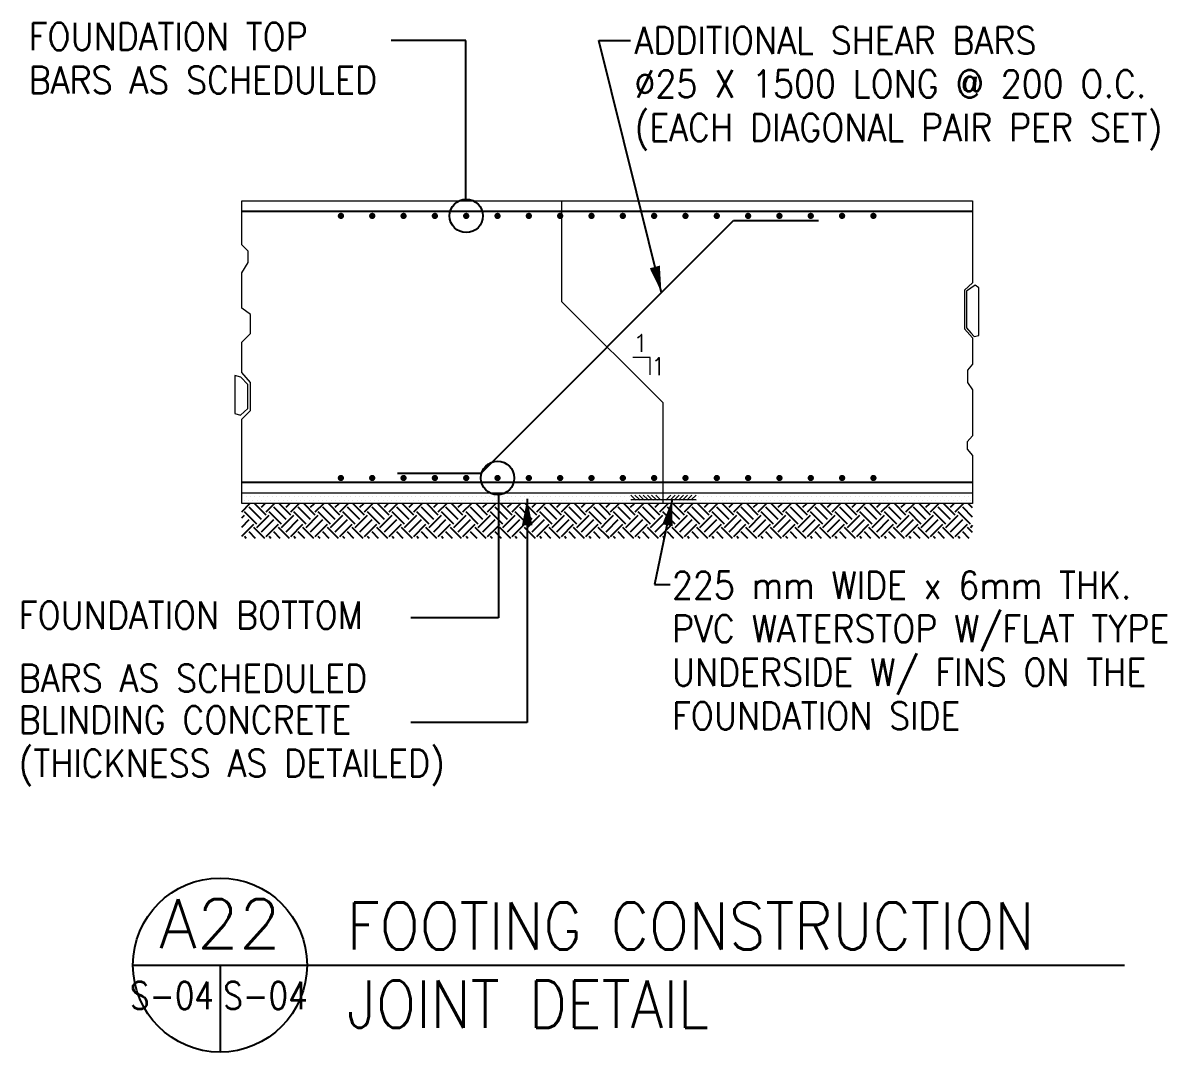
# Model space of a CAD drawing. Header units: millimetres. Extents: x 3475 to 3878, y 2024 to 2251.
# Drawn here: x 3822.39 to 3866.12, y 2035.48 to 2074.82 of the extents above; entities that cross this region are included whole.
import ezdxf
from ezdxf.enums import TextEntityAlignment as Align

# ---------------------------------------------------------------- set-up
doc = ezdxf.new("R2010")
doc.units = ezdxf.units.MM
for name, color, linetype, lineweight in [('2Y', 3, 'Continuous', 9), ('4C', 4, 'Continuous', 9), ('ST-DIM_E', 250, 'Continuous', 13)]:
    doc.layers.add(name, color=color, linetype=linetype, lineweight=lineweight)
for name, color, linetype in [('6M', 6, 'Continuous'), ('8G', 8, 'Continuous'), ('SHE', 8, 'Continuous'), ('TG', 3, 'Continuous'), ('title', 3, 'Continuous')]:
    doc.layers.add(name, color=color, linetype=linetype)
doc.styles.add('100CL', font='romans.shx', dxfattribs={"height": 250})
doc.styles.add('175CL', font='ROMANS.shx', dxfattribs={"height": 0.45})
doc.styles.add('ROMANS', font='romans.shx', dxfattribs={"width": 0.8})

# ---------------------------------------------------------------- blocks, each defined once
blk = doc.blocks.new('*X8')
at = {"color": 0}
for p, q in [((9.90625, 48.3125), (9.90625, 48.3125)), ((9.9375, 48.25), (9.9375, 48.25)), ((9.96875, 48.3125), (9.96875, 48.3125)), ((10, 48.25), (10, 48.25)), ((10.03125, 48.3125), (10.03125, 48.3125)), ((10.0625, 48.25), (10.0625, 48.25)), ((10.09375, 48.3125), (10.09375, 48.3125)), ((10.125, 48.25), (10.125, 48.25)), ((10.15625, 48.3125), (10.15625, 48.3125)), ((10.1875, 48.25), (10.1875, 48.25)), ((10.21875, 48.3125), (10.21875, 48.3125)), ((10.25, 48.25), (10.25, 48.25)), ((10.28125, 48.3125), (10.28125, 48.3125)), ((10.3125, 48.25), (10.3125, 48.25)), ((10.34375, 48.3125), (10.34375, 48.3125)), ((10.375, 48.25), (10.375, 48.25)), ((10.40625, 48.3125), (10.40625, 48.3125)), ((10.4375, 48.25), (10.4375, 48.25)), ((10.46875, 48.3125), (10.46875, 48.3125)), ((10.5, 48.25), (10.5, 48.25)), ((10.53125, 48.3125), (10.53125, 48.3125)), ((10.5625, 48.25), (10.5625, 48.25)), ((10.59375, 48.3125), (10.59375, 48.3125)), ((10.625, 48.25), (10.625, 48.25)), ((10.65625, 48.3125), (10.65625, 48.3125)), ((10.6875, 48.25), (10.6875, 48.25)), ((10.71875, 48.3125), (10.71875, 48.3125)), ((10.75, 48.25), (10.75, 48.25)), ((10.78125, 48.3125), (10.78125, 48.3125)), ((10.8125, 48.25), (10.8125, 48.25)), ((10.84375, 48.3125), (10.84375, 48.3125)), ((10.875, 48.25), (10.875, 48.25)), ((10.90625, 48.3125), (10.90625, 48.3125)), ((10.9375, 48.25), (10.9375, 48.25)), ((10.96875, 48.3125), (10.96875, 48.3125)), ((11, 48.25), (11, 48.25)), ((11.03125, 48.3125), (11.03125, 48.3125)), ((11.0625, 48.25), (11.0625, 48.25)), ((11.09375, 48.3125), (11.09375, 48.3125)), ((11.125, 48.25), (11.125, 48.25)), ((11.15625, 48.3125), (11.15625, 48.3125)), ((11.1875, 48.25), (11.1875, 48.25)), ((11.21875, 48.3125), (11.21875, 48.3125)), ((11.25, 48.25), (11.25, 48.25)), ((11.28125, 48.3125), (11.28125, 48.3125)), ((11.3125, 48.25), (11.3125, 48.25)), ((11.34375, 48.3125), (11.34375, 48.3125)), ((11.375, 48.25), (11.375, 48.25)), ((11.40625, 48.3125), (11.40625, 48.3125)), ((11.4375, 48.25), (11.4375, 48.25)), ((11.46875, 48.3125), (11.46875, 48.3125)), ((11.5, 48.25), (11.5, 48.25)), ((11.53125, 48.3125), (11.53125, 48.3125)), ((11.5625, 48.25), (11.5625, 48.25)), ((11.59375, 48.3125), (11.59375, 48.3125)), ((11.625, 48.25), (11.625, 48.25)), ((11.65625, 48.3125), (11.65625, 48.3125)), ((11.6875, 48.25), (11.6875, 48.25)), ((11.71875, 48.3125), (11.71875, 48.3125)), ((11.75, 48.25), (11.75, 48.25)), ((11.78125, 48.3125), (11.78125, 48.3125)), ((11.8125, 48.25), (11.8125, 48.25)), ((11.84375, 48.3125), (11.84375, 48.3125)), ((11.875, 48.25), (11.875, 48.25)), ((11.90625, 48.3125), (11.90625, 48.3125)), ((11.9375, 48.25), (11.9375, 48.25)), ((11.96875, 48.3125), (11.96875, 48.3125)), ((12, 48.25), (12, 48.25)), ((12.03125, 48.3125), (12.03125, 48.3125)), ((12.0625, 48.25), (12.0625, 48.25)), ((12.09375, 48.3125), (12.09375, 48.3125)), ((12.125, 48.25), (12.125, 48.25)), ((12.15625, 48.3125), (12.15625, 48.3125)), ((12.1875, 48.25), (12.1875, 48.25)), ((12.21875, 48.3125), (12.21875, 48.3125)), ((12.25, 48.25), (12.25, 48.25)), ((12.28125, 48.3125), (12.28125, 48.3125)), ((12.3125, 48.25), (12.3125, 48.25)), ((12.34375, 48.3125), (12.34375, 48.3125)), ((12.375, 48.25), (12.375, 48.25)), ((12.40625, 48.3125), (12.40625, 48.3125)), ((12.4375, 48.25), (12.4375, 48.25)), ((12.46875, 48.3125), (12.46875, 48.3125)), ((12.5, 48.25), (12.5, 48.25)), ((12.53125, 48.3125), (12.53125, 48.3125)), ((12.5625, 48.25), (12.5625, 48.25)), ((12.59375, 48.3125), (12.59375, 48.3125)), ((12.625, 48.25), (12.625, 48.25)), ((12.65625, 48.3125), (12.65625, 48.3125)), ((12.6875, 48.25), (12.6875, 48.25)), ((12.71875, 48.3125), (12.71875, 48.3125)), ((12.75, 48.25), (12.75, 48.25)), ((12.78125, 48.3125), (12.78125, 48.3125)), ((12.8125, 48.25), (12.8125, 48.25)), ((12.84375, 48.3125), (12.84375, 48.3125)), ((12.875, 48.25), (12.875, 48.25)), ((12.90625, 48.3125), (12.90625, 48.3125)), ((12.9375, 48.25), (12.9375, 48.25)), ((12.96875, 48.3125), (12.96875, 48.3125)), ((13, 48.25), (13, 48.25)), ((13.03125, 48.3125), (13.03125, 48.3125)), ((13.0625, 48.25), (13.0625, 48.25)), ((13.09375, 48.3125), (13.09375, 48.3125)), ((13.125, 48.25), (13.125, 48.25)), ((13.15625, 48.3125), (13.15625, 48.3125)), ((13.1875, 48.25), (13.1875, 48.25)), ((13.21875, 48.3125), (13.21875, 48.3125)), ((13.25, 48.25), (13.25, 48.25)), ((13.28125, 48.3125), (13.28125, 48.3125)), ((13.3125, 48.25), (13.3125, 48.25)), ((13.34375, 48.3125), (13.34375, 48.3125)), ((13.375, 48.25), (13.375, 48.25)), ((13.40625, 48.3125), (13.40625, 48.3125)), ((13.4375, 48.25), (13.4375, 48.25)), ((13.46875, 48.3125), (13.46875, 48.3125)), ((13.5, 48.25), (13.5, 48.25)), ((13.53125, 48.3125), (13.53125, 48.3125)), ((13.5625, 48.25), (13.5625, 48.25)), ((13.59375, 48.3125), (13.59375, 48.3125)), ((13.625, 48.25), (13.625, 48.25)), ((13.65625, 48.3125), (13.65625, 48.3125)), ((13.6875, 48.25), (13.6875, 48.25)), ((13.71875, 48.3125), (13.71875, 48.3125)), ((13.75, 48.25), (13.75, 48.25)), ((13.78125, 48.3125), (13.78125, 48.3125)), ((13.8125, 48.25), (13.8125, 48.25)), ((13.84375, 48.3125), (13.84375, 48.3125)), ((13.875, 48.25), (13.875, 48.25)), ((13.90625, 48.3125), (13.90625, 48.3125)), ((13.9375, 48.25), (13.9375, 48.25)), ((13.96875, 48.3125), (13.96875, 48.3125)), ((14, 48.25), (14, 48.25)), ((14.03125, 48.3125), (14.03125, 48.3125)), ((14.0625, 48.25), (14.0625, 48.25)), ((14.09375, 48.3125), (14.09375, 48.3125)), ((14.125, 48.25), (14.125, 48.25)), ((14.15625, 48.3125), (14.15625, 48.3125)), ((14.1875, 48.25), (14.1875, 48.25)), ((14.21875, 48.3125), (14.21875, 48.3125)), ((14.25, 48.25), (14.25, 48.25)), ((14.28125, 48.3125), (14.28125, 48.3125)), ((14.3125, 48.25), (14.3125, 48.25)), ((14.34375, 48.3125), (14.34375, 48.3125)), ((14.375, 48.25), (14.375, 48.25)), ((14.40625, 48.3125), (14.40625, 48.3125)), ((14.4375, 48.25), (14.4375, 48.25)), ((14.46875, 48.3125), (14.46875, 48.3125)), ((14.5, 48.25), (14.5, 48.25)), ((14.53125, 48.3125), (14.53125, 48.3125)), ((14.5625, 48.25), (14.5625, 48.25)), ((14.59375, 48.3125), (14.59375, 48.3125)), ((14.625, 48.25), (14.625, 48.25)), ((14.65625, 48.3125), (14.65625, 48.3125)), ((14.6875, 48.25), (14.6875, 48.25)), ((14.71875, 48.3125), (14.71875, 48.3125)), ((14.75, 48.25), (14.75, 48.25)), ((14.78125, 48.3125), (14.78125, 48.3125)), ((14.8125, 48.25), (14.8125, 48.25)), ((14.84375, 48.3125), (14.84375, 48.3125)), ((14.875, 48.25), (14.875, 48.25)), ((14.90625, 48.3125), (14.90625, 48.3125)), ((14.9375, 48.25), (14.9375, 48.25)), ((14.96875, 48.3125), (14.96875, 48.3125)), ((15, 48.25), (15, 48.25)), ((15.03125, 48.3125), (15.03125, 48.3125)), ((15.0625, 48.25), (15.0625, 48.25)), ((15.09375, 48.3125), (15.09375, 48.3125)), ((15.125, 48.25), (15.125, 48.25)), ((15.15625, 48.3125), (15.15625, 48.3125)), ((15.1875, 48.25), (15.1875, 48.25)), ((15.21875, 48.3125), (15.21875, 48.3125)), ((15.25, 48.25), (15.25, 48.25)), ((15.28125, 48.3125), (15.28125, 48.3125)), ((15.3125, 48.25), (15.3125, 48.25)), ((15.34375, 48.3125), (15.34375, 48.3125)), ((15.375, 48.25), (15.375, 48.25)), ((15.40625, 48.3125), (15.40625, 48.3125)), ((15.4375, 48.25), (15.4375, 48.25)), ((15.46875, 48.3125), (15.46875, 48.3125)), ((15.5, 48.25), (15.5, 48.25)), ((15.53125, 48.3125), (15.53125, 48.3125)), ((15.5625, 48.25), (15.5625, 48.25)), ((15.59375, 48.3125), (15.59375, 48.3125)), ((15.625, 48.25), (15.625, 48.25)), ((15.65625, 48.3125), (15.65625, 48.3125)), ((15.6875, 48.25), (15.6875, 48.25)), ((15.71875, 48.3125), (15.71875, 48.3125)), ((15.75, 48.25), (15.75, 48.25)), ((15.78125, 48.3125), (15.78125, 48.3125)), ((15.8125, 48.25), (15.8125, 48.25)), ((15.84375, 48.3125), (15.84375, 48.3125)), ((15.875, 48.25), (15.875, 48.25)), ((15.90625, 48.3125), (15.90625, 48.3125)), ((15.9375, 48.25), (15.9375, 48.25)), ((15.96875, 48.3125), (15.96875, 48.3125)), ((16, 48.25), (16, 48.25)), ((16.03125, 48.3125), (16.03125, 48.3125)), ((16.0625, 48.25), (16.0625, 48.25)), ((16.09375, 48.3125), (16.09375, 48.3125)), ((16.125, 48.25), (16.125, 48.25)), ((16.15625, 48.3125), (16.15625, 48.3125)), ((16.1875, 48.25), (16.1875, 48.25)), ((16.21875, 48.3125), (16.21875, 48.3125)), ((16.25, 48.25), (16.25, 48.25)), ((16.28125, 48.3125), (16.28125, 48.3125)), ((16.3125, 48.25), (16.3125, 48.25)), ((16.34375, 48.3125), (16.34375, 48.3125)), ((16.375, 48.25), (16.375, 48.25)), ((16.40625, 48.3125), (16.40625, 48.3125)), ((16.4375, 48.25), (16.4375, 48.25)), ((16.46875, 48.3125), (16.46875, 48.3125)), ((16.5, 48.25), (16.5, 48.25)), ((16.53125, 48.3125), (16.53125, 48.3125)), ((16.5625, 48.25), (16.5625, 48.25)), ((16.59375, 48.3125), (16.59375, 48.3125)), ((16.625, 48.25), (16.625, 48.25)), ((16.65625, 48.3125), (16.65625, 48.3125)), ((16.6875, 48.25), (16.6875, 48.25)), ((16.71875, 48.3125), (16.71875, 48.3125)), ((16.75, 48.25), (16.75, 48.25)), ((16.78125, 48.3125), (16.78125, 48.3125)), ((16.8125, 48.25), (16.8125, 48.25)), ((16.84375, 48.3125), (16.84375, 48.3125)), ((16.875, 48.25), (16.875, 48.25)), ((16.90625, 48.3125), (16.90625, 48.3125)), ((16.9375, 48.25), (16.9375, 48.25)), ((16.96875, 48.3125), (16.96875, 48.3125)), ((17, 48.25), (17, 48.25)), ((17.03125, 48.3125), (17.03125, 48.3125)), ((17.0625, 48.25), (17.0625, 48.25)), ((17.09375, 48.3125), (17.09375, 48.3125)), ((17.125, 48.25), (17.125, 48.25)), ((17.15625, 48.3125), (17.15625, 48.3125)), ((17.1875, 48.25), (17.1875, 48.25)), ((17.21875, 48.3125), (17.21875, 48.3125)), ((17.25, 48.25), (17.25, 48.25)), ((17.28125, 48.3125), (17.28125, 48.3125)), ((17.3125, 48.25), (17.3125, 48.25)), ((17.34375, 48.3125), (17.34375, 48.3125)), ((17.375, 48.25), (17.375, 48.25)), ((17.40625, 48.3125), (17.40625, 48.3125)), ((17.4375, 48.25), (17.4375, 48.25)), ((17.46875, 48.3125), (17.46875, 48.3125)), ((17.5, 48.25), (17.5, 48.25)), ((17.53125, 48.3125), (17.53125, 48.3125)), ((17.5625, 48.25), (17.5625, 48.25)), ((17.59375, 48.3125), (17.59375, 48.3125)), ((17.625, 48.25), (17.625, 48.25)), ((17.65625, 48.3125), (17.65625, 48.3125)), ((17.6875, 48.25), (17.6875, 48.25)), ((17.71875, 48.3125), (17.71875, 48.3125)), ((17.75, 48.25), (17.75, 48.25)), ((17.78125, 48.3125), (17.78125, 48.3125)), ((17.8125, 48.25), (17.8125, 48.25)), ((17.84375, 48.3125), (17.84375, 48.3125)), ((17.875, 48.25), (17.875, 48.25)), ((17.90625, 48.3125), (17.90625, 48.3125)), ((17.9375, 48.25), (17.9375, 48.25)), ((17.96875, 48.3125), (17.96875, 48.3125)), ((18, 48.25), (18, 48.25)), ((18.03125, 48.3125), (18.03125, 48.3125)), ((18.0625, 48.25), (18.0625, 48.25)), ((18.09375, 48.3125), (18.09375, 48.3125)), ((18.125, 48.25), (18.125, 48.25)), ((18.15625, 48.3125), (18.15625, 48.3125)), ((18.1875, 48.25), (18.1875, 48.25)), ((18.21875, 48.3125), (18.21875, 48.3125)), ((18.25, 48.25), (18.25, 48.25)), ((18.28125, 48.3125), (18.28125, 48.3125)), ((18.3125, 48.25), (18.3125, 48.25)), ((18.34375, 48.3125), (18.34375, 48.3125)), ((18.375, 48.25), (18.375, 48.25)), ((18.40625, 48.3125), (18.40625, 48.3125)), ((18.4375, 48.25), (18.4375, 48.25)), ((18.46875, 48.3125), (18.46875, 48.3125)), ((18.5, 48.25), (18.5, 48.25)), ((18.53125, 48.3125), (18.53125, 48.3125)), ((18.5625, 48.25), (18.5625, 48.25)), ((18.59375, 48.3125), (18.59375, 48.3125)), ((18.625, 48.25), (18.625, 48.25)), ((18.65625, 48.3125), (18.65625, 48.3125)), ((18.6875, 48.25), (18.6875, 48.25)), ((18.71875, 48.3125), (18.71875, 48.3125)), ((18.75, 48.25), (18.75, 48.25)), ((18.78125, 48.3125), (18.78125, 48.3125)), ((18.8125, 48.25), (18.8125, 48.25)), ((18.84375, 48.3125), (18.84375, 48.3125)), ((18.875, 48.25), (18.875, 48.25)), ((18.90625, 48.3125), (18.90625, 48.3125)), ((18.9375, 48.25), (18.9375, 48.25)), ((18.96875, 48.3125), (18.96875, 48.3125)), ((19, 48.25), (19, 48.25)), ((19.03125, 48.3125), (19.03125, 48.3125)), ((19.0625, 48.25), (19.0625, 48.25)), ((19.09375, 48.3125), (19.09375, 48.3125)), ((19.125, 48.25), (19.125, 48.25)), ((19.15625, 48.3125), (19.15625, 48.3125)), ((19.1875, 48.25), (19.1875, 48.25)), ((19.21875, 48.3125), (19.21875, 48.3125)), ((19.25, 48.25), (19.25, 48.25)), ((19.28125, 48.3125), (19.28125, 48.3125)), ((19.3125, 48.25), (19.3125, 48.25)), ((19.34375, 48.3125), (19.34375, 48.3125)), ((19.375, 48.25), (19.375, 48.25)), ((19.40625, 48.3125), (19.40625, 48.3125)), ((19.4375, 48.25), (19.4375, 48.25)), ((19.46875, 48.3125), (19.46875, 48.3125)), ((19.5, 48.25), (19.5, 48.25)), ((19.53125, 48.3125), (19.53125, 48.3125)), ((19.5625, 48.25), (19.5625, 48.25)), ((19.59375, 48.3125), (19.59375, 48.3125)), ((19.625, 48.25), (19.625, 48.25)), ((19.65625, 48.3125), (19.65625, 48.3125)), ((19.6875, 48.25), (19.6875, 48.25)), ((19.71875, 48.3125), (19.71875, 48.3125)), ((19.75, 48.25), (19.75, 48.25)), ((19.78125, 48.3125), (19.78125, 48.3125)), ((19.8125, 48.25), (19.8125, 48.25)), ((19.84375, 48.3125), (19.84375, 48.3125)), ((19.875, 48.25), (19.875, 48.25)), ((19.90625, 48.3125), (19.90625, 48.3125)), ((19.9375, 48.25), (19.9375, 48.25)), ((19.96875, 48.3125), (19.96875, 48.3125)), ((20, 48.25), (20, 48.25)), ((20.03125, 48.3125), (20.03125, 48.3125)), ((20.0625, 48.25), (20.0625, 48.25)), ((20.09375, 48.3125), (20.09375, 48.3125)), ((20.125, 48.25), (20.125, 48.25)), ((20.15625, 48.3125), (20.15625, 48.3125)), ((20.1875, 48.25), (20.1875, 48.25)), ((20.21875, 48.3125), (20.21875, 48.3125)), ((20.25, 48.25), (20.25, 48.25)), ((20.28125, 48.3125), (20.28125, 48.3125)), ((20.3125, 48.25), (20.3125, 48.25)), ((20.34375, 48.3125), (20.34375, 48.3125)), ((20.375, 48.25), (20.375, 48.25))]:
    blk.add_line(p, q, dxfattribs=at)
blk = doc.blocks.new('*X9')
at = {"color": 0}
for p, q in [((9.904, 48.087), (10.021, 48.204)), ((10.253, 48.039), (10.088, 48.204)), ((10.187, 48.15), (10.242, 48.204)), ((10.253, 48.083), (10.374, 48.204)), ((10.607, 48.039), (10.441, 48.204)), ((10.54, 48.15), (10.595, 48.204)), ((10.607, 48.083), (10.728, 48.204)), ((10.96, 48.039), (10.795, 48.204)), ((10.894, 48.15), (10.949, 48.204)), ((10.96, 48.083), (11.081, 48.204)), ((11.314, 48.039), (11.148, 48.204)), ((11.247, 48.15), (11.302, 48.204)), ((11.314, 48.083), (11.435, 48.204)), ((11.667, 48.039), (11.502, 48.204)), ((11.601, 48.15), (11.656, 48.204)), ((11.667, 48.083), (11.788, 48.204)), ((12.021, 48.039), (11.856, 48.204)), ((11.955, 48.15), (12.009, 48.204)), ((12.021, 48.083), (12.142, 48.204)), ((12.374, 48.039), (12.209, 48.204)), ((12.308, 48.15), (12.363, 48.204)), ((12.374, 48.083), (12.495, 48.204)), ((12.728, 48.039), (12.563, 48.204)), ((12.662, 48.15), (12.716, 48.204)), ((12.728, 48.083), (12.849, 48.204)), ((13.081, 48.039), (12.916, 48.204)), ((13.015, 48.15), (13.07, 48.204)), ((13.081, 48.083), (13.203, 48.204)), ((13.435, 48.039), (13.27, 48.204)), ((13.369, 48.15), (13.424, 48.204)), ((13.435, 48.083), (13.556, 48.204)), ((13.789, 48.039), (13.623, 48.204)), ((13.722, 48.15), (13.777, 48.204)), ((13.789, 48.083), (13.91, 48.204)), ((14.005, 48.176), (13.977, 48.204)), ((14.142, 48.039), (14.005, 48.176)), ((14.076, 48.15), (14.131, 48.204)), ((14.142, 48.083), (14.263, 48.204)), ((14.496, 48.039), (14.33, 48.204)), ((14.429, 48.15), (14.484, 48.204)), ((14.496, 48.083), (14.617, 48.204)), ((14.849, 48.039), (14.684, 48.204)), ((14.783, 48.15), (14.838, 48.204)), ((14.849, 48.083), (14.97, 48.204)), ((15.154, 48.088), (15.038, 48.204)), ((15.137, 48.15), (15.154, 48.167)), ((15.154, 48.167), (15.191, 48.204)), ((15.203, 48.083), (15.324, 48.204)), ((15.556, 48.039), (15.391, 48.204)), ((15.49, 48.15), (15.545, 48.204)), ((15.556, 48.083), (15.677, 48.204)), ((15.833, 48.116), (15.745, 48.204)), ((15.844, 48.15), (15.898, 48.204)), ((15.91, 48.083), (16.031, 48.204)), ((16.263, 48.039), (16.098, 48.204)), ((16.197, 48.15), (16.252, 48.204)), ((16.263, 48.083), (16.385, 48.204)), ((16.617, 48.039), (16.452, 48.204)), ((16.551, 48.15), (16.606, 48.204)), ((16.617, 48.083), (16.738, 48.204)), ((16.971, 48.039), (16.805, 48.204)), ((16.904, 48.15), (16.959, 48.204)), ((16.971, 48.083), (17.092, 48.204)), ((17.324, 48.039), (17.159, 48.204)), ((17.258, 48.15), (17.313, 48.204)), ((17.324, 48.083), (17.445, 48.204)), ((17.678, 48.039), (17.512, 48.204)), ((17.611, 48.15), (17.666, 48.204)), ((17.678, 48.083), (17.799, 48.204)), ((18.031, 48.039), (17.866, 48.204)), ((17.965, 48.15), (18.02, 48.204)), ((18.031, 48.083), (18.152, 48.204)), ((18.385, 48.039), (18.219, 48.204)), ((18.318, 48.15), (18.373, 48.204)), ((18.385, 48.083), (18.506, 48.204)), ((18.738, 48.039), (18.573, 48.204)), ((18.672, 48.15), (18.727, 48.204)), ((18.738, 48.083), (18.859, 48.204)), ((19.092, 48.039), (18.927, 48.204)), ((19.026, 48.15), (19.08, 48.204)), ((19.092, 48.083), (19.213, 48.204)), ((19.445, 48.039), (19.28, 48.204)), ((19.379, 48.15), (19.434, 48.204)), ((19.445, 48.083), (19.567, 48.204)), ((19.799, 48.039), (19.634, 48.204)), ((19.733, 48.15), (19.788, 48.204)), ((19.799, 48.083), (19.92, 48.204)), ((20.153, 48.039), (19.987, 48.204)), ((20.086, 48.15), (20.141, 48.204)), ((20.153, 48.083), (20.274, 48.204)), ((20.404, 48.142), (20.341, 48.204)), ((9.904, 47.999), (9.944, 48.039)), ((10.12, 47.906), (9.944, 48.083)), ((10.187, 47.973), (10.01, 48.15)), ((10.12, 47.862), (10.297, 48.039)), ((10.474, 47.906), (10.297, 48.083)), ((10.54, 47.973), (10.364, 48.15)), ((10.474, 47.862), (10.651, 48.039)), ((10.828, 47.906), (10.651, 48.083)), ((10.894, 47.973), (10.717, 48.15)), ((10.828, 47.862), (11.004, 48.039)), ((11.181, 47.906), (11.004, 48.083)), ((11.247, 47.973), (11.071, 48.15)), ((11.181, 47.862), (11.358, 48.039)), ((11.535, 47.906), (11.358, 48.083)), ((11.601, 47.973), (11.424, 48.15)), ((11.535, 47.862), (11.711, 48.039)), ((11.888, 47.906), (11.711, 48.083)), ((11.955, 47.973), (11.778, 48.15)), ((11.888, 47.862), (12.065, 48.039)), ((12.242, 47.906), (12.065, 48.083)), ((12.308, 47.973), (12.131, 48.15)), ((12.242, 47.862), (12.419, 48.039)), ((12.595, 47.906), (12.419, 48.083)), ((12.662, 47.973), (12.485, 48.15)), ((12.595, 47.862), (12.772, 48.039)), ((12.949, 47.906), (12.772, 48.083)), ((13.015, 47.973), (12.838, 48.15)), ((12.949, 47.862), (13.126, 48.039)), ((13.302, 47.906), (13.126, 48.083)), ((13.369, 47.973), (13.192, 48.15)), ((13.302, 47.862), (13.479, 48.039)), ((13.567, 47.996), (13.479, 48.083)), ((13.567, 48.128), (13.546, 48.15)), ((13.722, 47.973), (13.567, 48.128)), ((13.656, 47.862), (13.833, 48.039)), ((14.005, 47.911), (13.833, 48.083)), ((14.005, 48.044), (13.899, 48.15)), ((14.076, 47.973), (14.005, 48.044)), ((14.01, 47.862), (14.186, 48.039)), ((14.363, 47.906), (14.186, 48.083)), ((14.429, 47.973), (14.253, 48.15)), ((14.363, 47.862), (14.54, 48.039)), ((14.717, 47.906), (14.54, 48.083)), ((14.783, 47.973), (14.606, 48.15)), ((14.717, 47.862), (14.893, 48.039)), ((15.07, 47.906), (14.893, 48.083)), ((15.137, 47.973), (14.96, 48.15)), ((15.203, 48.039), (15.154, 48.088)), ((15.154, 47.946), (15.247, 48.039)), ((15.424, 47.906), (15.247, 48.083)), ((15.49, 47.973), (15.313, 48.15)), ((15.424, 47.862), (15.601, 48.039)), ((15.777, 47.906), (15.601, 48.083)), ((15.844, 47.973), (15.667, 48.15)), ((15.91, 48.039), (15.833, 48.116)), ((15.889, 47.974), (15.954, 48.039)), ((16.131, 47.906), (15.954, 48.083)), ((16.197, 47.973), (16.02, 48.15)), ((16.131, 47.862), (16.308, 48.039)), ((16.484, 47.906), (16.308, 48.083)), ((16.551, 47.973), (16.374, 48.15)), ((16.484, 47.862), (16.661, 48.039)), ((16.838, 47.906), (16.661, 48.083)), ((16.904, 47.973), (16.727, 48.15)), ((16.838, 47.862), (17.015, 48.039)), ((17.192, 47.906), (17.015, 48.083)), ((17.258, 47.973), (17.081, 48.15)), ((17.192, 47.862), (17.368, 48.039)), ((17.545, 47.906), (17.368, 48.083)), ((17.611, 47.973), (17.435, 48.15)), ((17.545, 47.862), (17.722, 48.039)), ((17.899, 47.906), (17.722, 48.083)), ((17.965, 47.973), (17.788, 48.15)), ((17.899, 47.862), (18.075, 48.039)), ((18.252, 47.906), (18.075, 48.083)), ((18.318, 47.973), (18.142, 48.15)), ((18.252, 47.862), (18.429, 48.039)), ((18.606, 47.906), (18.429, 48.083)), ((18.672, 47.973), (18.495, 48.15)), ((18.606, 47.862), (18.783, 48.039)), ((18.959, 47.906), (18.783, 48.083)), ((19.026, 47.973), (18.849, 48.15)), ((18.959, 47.862), (19.136, 48.039)), ((19.313, 47.906), (19.136, 48.083)), ((19.379, 47.973), (19.202, 48.15)), ((19.313, 47.862), (19.49, 48.039)), ((19.666, 47.906), (19.49, 48.083)), ((19.733, 47.973), (19.556, 48.15)), ((19.666, 47.862), (19.843, 48.039)), ((20.02, 47.906), (19.843, 48.083)), ((20.086, 47.973), (19.909, 48.15)), ((20.02, 47.862), (20.197, 48.039)), ((20.374, 47.906), (20.197, 48.083)), ((20.404, 48.009), (20.263, 48.15)), ((9.904, 47.866), (10.01, 47.973)), ((9.904, 47.734), (10.076, 47.906)), ((10.234, 47.704), (10.076, 47.862)), ((10.187, 47.796), (10.364, 47.973)), ((10.253, 47.73), (10.43, 47.906)), ((10.588, 47.704), (10.43, 47.862)), ((10.54, 47.796), (10.717, 47.973)), ((10.607, 47.73), (10.783, 47.906)), ((10.941, 47.704), (10.783, 47.862)), ((10.894, 47.796), (11.071, 47.973)), ((10.96, 47.73), (11.137, 47.906)), ((11.295, 47.704), (11.137, 47.862)), ((11.247, 47.796), (11.424, 47.973)), ((11.314, 47.73), (11.49, 47.906)), ((11.648, 47.704), (11.49, 47.862)), ((11.601, 47.796), (11.778, 47.973)), ((11.667, 47.73), (11.844, 47.906)), ((12.002, 47.704), (11.844, 47.862)), ((11.955, 47.796), (12.131, 47.973)), ((12.021, 47.73), (12.198, 47.906)), ((12.356, 47.704), (12.198, 47.862)), ((12.308, 47.796), (12.485, 47.973)), ((12.374, 47.73), (12.551, 47.906)), ((12.709, 47.704), (12.551, 47.862)), ((12.662, 47.796), (12.838, 47.973)), ((12.728, 47.73), (12.905, 47.906)), ((13.063, 47.704), (12.905, 47.862)), ((13.015, 47.796), (13.192, 47.973)), ((13.081, 47.73), (13.258, 47.906)), ((13.416, 47.704), (13.258, 47.862)), ((13.369, 47.796), (13.546, 47.973)), ((13.435, 47.73), (13.567, 47.861)), ((13.656, 47.906), (13.567, 47.996)), ((13.567, 47.861), (13.612, 47.906)), ((13.77, 47.704), (13.612, 47.862)), ((13.722, 47.796), (13.899, 47.973)), ((13.789, 47.73), (13.965, 47.906)), ((14.005, 47.823), (13.965, 47.862)), ((14.01, 47.906), (14.005, 47.911)), ((14.076, 47.796), (14.253, 47.973)), ((14.142, 47.73), (14.319, 47.906)), ((14.477, 47.704), (14.319, 47.862)), ((14.429, 47.796), (14.606, 47.973)), ((14.496, 47.73), (14.672, 47.906)), ((14.83, 47.704), (14.672, 47.862)), ((14.783, 47.796), (14.96, 47.973)), ((14.849, 47.73), (15.026, 47.906)), ((15.154, 47.735), (15.026, 47.862)), ((15.07, 47.862), (15.154, 47.946)), ((15.154, 47.813), (15.313, 47.973)), ((15.203, 47.73), (15.38, 47.906)), ((15.538, 47.704), (15.38, 47.862)), ((15.49, 47.796), (15.667, 47.973)), ((15.556, 47.73), (15.733, 47.906)), ((15.891, 47.704), (15.733, 47.862)), ((15.777, 47.862), (15.889, 47.974)), ((15.844, 47.796), (15.927, 47.879)), ((15.927, 47.879), (16.02, 47.973)), ((15.964, 47.784), (16.087, 47.906)), ((16.245, 47.704), (16.087, 47.862)), ((16.197, 47.796), (16.374, 47.973)), ((16.263, 47.73), (16.44, 47.906)), ((16.598, 47.704), (16.44, 47.862)), ((16.551, 47.796), (16.727, 47.973)), ((16.617, 47.73), (16.794, 47.906)), ((16.952, 47.704), (16.794, 47.862)), ((16.904, 47.796), (17.081, 47.973)), ((16.971, 47.73), (17.147, 47.906)), ((17.305, 47.704), (17.147, 47.862)), ((17.258, 47.796), (17.435, 47.973)), ((17.324, 47.73), (17.501, 47.906)), ((17.659, 47.704), (17.501, 47.862)), ((17.611, 47.796), (17.788, 47.973)), ((17.678, 47.73), (17.854, 47.906)), ((18.012, 47.704), (17.854, 47.862)), ((17.965, 47.796), (18.142, 47.973)), ((18.031, 47.73), (18.208, 47.906)), ((18.366, 47.704), (18.208, 47.862)), ((18.318, 47.796), (18.495, 47.973)), ((18.385, 47.73), (18.562, 47.906)), ((18.719, 47.704), (18.562, 47.862)), ((18.672, 47.796), (18.849, 47.973)), ((18.738, 47.73), (18.915, 47.906)), ((19.073, 47.704), (18.915, 47.862)), ((19.026, 47.796), (19.202, 47.973)), ((19.092, 47.73), (19.269, 47.906)), ((19.427, 47.704), (19.269, 47.862)), ((19.379, 47.796), (19.556, 47.973)), ((19.445, 47.73), (19.622, 47.906)), ((19.78, 47.704), (19.622, 47.862)), ((19.733, 47.796), (19.909, 47.973)), ((19.799, 47.73), (19.976, 47.906)), ((20.134, 47.704), (19.976, 47.862)), ((20.086, 47.796), (20.263, 47.973)), ((20.153, 47.73), (20.329, 47.906)), ((20.404, 47.788), (20.329, 47.862)), ((20.374, 47.862), (20.404, 47.892)), ((9.969, 47.704), (9.944, 47.73)), ((10.102, 47.704), (10.01, 47.796)), ((10.323, 47.704), (10.297, 47.73)), ((10.455, 47.704), (10.364, 47.796)), ((10.676, 47.704), (10.651, 47.73)), ((10.809, 47.704), (10.717, 47.796)), ((11.03, 47.704), (11.004, 47.73)), ((11.162, 47.704), (11.071, 47.796)), ((11.383, 47.704), (11.358, 47.73)), ((11.516, 47.704), (11.424, 47.796)), ((11.737, 47.704), (11.711, 47.73)), ((11.869, 47.704), (11.778, 47.796)), ((12.09, 47.704), (12.065, 47.73)), ((12.223, 47.704), (12.131, 47.796)), ((12.444, 47.704), (12.419, 47.73)), ((12.576, 47.704), (12.485, 47.796)), ((12.797, 47.704), (12.772, 47.73)), ((12.93, 47.704), (12.838, 47.796)), ((13.151, 47.704), (13.126, 47.73)), ((13.284, 47.704), (13.192, 47.796)), ((13.505, 47.704), (13.479, 47.73)), ((13.567, 47.775), (13.546, 47.796)), ((13.637, 47.704), (13.567, 47.775)), ((13.858, 47.704), (13.833, 47.73)), ((13.991, 47.704), (13.899, 47.796)), ((14.123, 47.704), (14.005, 47.823)), ((14.212, 47.704), (14.186, 47.73)), ((14.344, 47.704), (14.253, 47.796)), ((14.565, 47.704), (14.54, 47.73)), ((14.698, 47.704), (14.606, 47.796)), ((14.919, 47.704), (14.893, 47.73)), ((15.051, 47.704), (14.96, 47.796)), ((15.137, 47.796), (15.154, 47.813)), ((15.184, 47.704), (15.154, 47.735)), ((15.272, 47.704), (15.247, 47.73)), ((15.405, 47.704), (15.313, 47.796)), ((15.626, 47.704), (15.601, 47.73)), ((15.758, 47.704), (15.667, 47.796)), ((15.91, 47.73), (15.964, 47.784)), ((15.979, 47.704), (15.954, 47.73)), ((16.112, 47.704), (16.02, 47.796)), ((16.333, 47.704), (16.308, 47.73)), ((16.466, 47.704), (16.374, 47.796)), ((16.687, 47.704), (16.661, 47.73)), ((16.819, 47.704), (16.727, 47.796)), ((17.04, 47.704), (17.015, 47.73)), ((17.173, 47.704), (17.081, 47.796)), ((17.394, 47.704), (17.368, 47.73)), ((17.526, 47.704), (17.435, 47.796)), ((17.747, 47.704), (17.722, 47.73)), ((17.88, 47.704), (17.788, 47.796)), ((18.101, 47.704), (18.075, 47.73)), ((18.233, 47.704), (18.142, 47.796)), ((18.454, 47.704), (18.429, 47.73)), ((18.587, 47.704), (18.495, 47.796)), ((18.808, 47.704), (18.783, 47.73)), ((18.94, 47.704), (18.849, 47.796)), ((19.161, 47.704), (19.136, 47.73)), ((19.294, 47.704), (19.202, 47.796)), ((19.515, 47.704), (19.49, 47.73)), ((19.648, 47.704), (19.556, 47.796)), ((19.869, 47.704), (19.843, 47.73)), ((20.001, 47.704), (19.909, 47.796)), ((20.222, 47.704), (20.197, 47.73)), ((20.355, 47.704), (20.263, 47.796))]:
    blk.add_line(p, q, dxfattribs=at)
blk = doc.blocks.new('A$C6C0B0B06')
at = {"layer": 'title', "color": 2}
for p, q in [((0, 0), (16, 0)), ((8, 0), (8, -8))]:
    blk.add_line(p, q, dxfattribs=at)
blk.add_circle((8, 0), 8, dxfattribs=at)
at = {"layer": 'title', "color": 5, "style": 'ROMANS'}
blk.add_attdef('A', text='', height=4.5, dxfattribs=at).set_placement((8, 3.8), align=Align.MIDDLE)
at = {"layer": 'title', "color": 2, "style": 'ROMANS'}
for width, p, p2 in [(1.138397, (-0.28, -4.05), (7.44, -4.05)), (1.147089, (8.29, -4.05), (16.07, -4.05))]:
    blk.add_attdef('S-1', text='', height=2.5, dxfattribs=dict(at, width=width)).set_placement(p, p2, align=Align.FIT)
blk = doc.blocks.new('A$C9b866f26')
at = {"layer": '2Y', "color": 2, "linetype": 'Continuous'}
for p, q in [((55626.009, -8158.582), (65702.181, -8158.582)), ((65702.181, -12189.051), (55626.009, -12189.051))]:
    blk.add_line(p, q, dxfattribs=at)
at = {"layer": '2Y', "color": 1, "linetype": 'Continuous'}
for p, q in [((55626.009, -8767.951), (55626.009, -8158.582)), ((65702.181, -8158.582), (65702.181, -9290.266)), ((55713.094, -8855.003), (55626.009, -8767.951)), ((55713.094, -9011.698), (55713.094, -8855.003)), ((55626.009, -9150.982), (55713.094, -9011.698)), ((55626.009, -9638.477), (55626.009, -9150.982)), ((65702.181, -9290.266), (65592.213, -9390.255)), ((65592.213, -9390.255), (65592.213, -9926.324)), ((55747.927, -9725.53), (55626.009, -9638.477)), ((55747.927, -9986.688), (55747.927, -9725.53)), ((65592.213, -9926.324), (65702.181, -10049.173)), ((55626.009, -10108.561), (55747.927, -9986.688)), ((65702.181, -10049.173), (65702.181, -10412.136)), ((55626.009, -10526.414), (55626.009, -10108.561)), ((55747.927, -10665.698), (55626.009, -10526.414)), ((65702.181, -10412.136), (65631.316, -10495.897)), ((65631.316, -10495.897), (65631.316, -10663.418)), ((55747.927, -11048.73), (55747.927, -10665.698)), ((65631.316, -10663.418), (65702.181, -10763.931)), ((65702.181, -10763.931), (65702.181, -11400.513)), ((55626.009, -11170.603), (55747.927, -11048.73)), ((55626.009, -12189.051), (55626.009, -11170.603)), ((65702.181, -11400.513), (65625.73, -11484.273)), ((65625.73, -11484.273), (65625.73, -11584.786)), ((65625.73, -11584.786), (65702.181, -11668.547)), ((65702.181, -11668.547), (65702.181, -12189.051))]:
    blk.add_line(p, q, dxfattribs=at)
at = {"layer": '2Y'}
for p, q in [((60040.332, -9550.053), (60040.332, -8158.582)), ((60040.332, -9550.053), (61431.803, -10941.525)), ((61431.803, -10941.525), (61431.803, -12332.996)), ((65702.181, -12332.996), (55626.009, -12332.996))]:
    blk.add_line(p, q, dxfattribs=at)
at = {"layer": '2Y', "color": 1}
for p, q in [((55626.009, -12332.996), (55626.009, -12189.051)), ((65702.181, -12189.051), (65702.181, -12332.996))]:
    blk.add_line(p, q, dxfattribs=at)
at = {"layer": '2Y', "linetype": 'Continuous'}
for p, q in [((61050.678, -12278.354), (60989.607, -12217.283)), ((61108.256, -12278.354), (61047.185, -12217.283)), ((61165.834, -12278.354), (61104.763, -12217.283)), ((61223.412, -12278.354), (61162.341, -12217.283)), ((61280.99, -12278.354), (61219.919, -12217.283)), ((61338.568, -12278.354), (61277.497, -12217.283)), ((61396.146, -12278.354), (61335.075, -12217.283)), ((61482.513, -12278.354), (61543.584, -12217.283)), ((61540.092, -12278.354), (61601.162, -12217.283)), ((61597.67, -12278.354), (61658.74, -12217.283)), ((61655.248, -12278.354), (61716.319, -12217.283)), ((61712.826, -12278.354), (61773.897, -12217.283)), ((61770.404, -12278.354), (61831.475, -12217.283)), ((61827.982, -12278.354), (61889.053, -12217.283))]:
    blk.add_line(p, q, dxfattribs=at)
at = {"layer": '2Y', "color": 1, "linetype": 'Continuous'}
blk.add_lwpolyline([(65618.753, -9405.13), (65618.753, -9909.962), (65675.956, -9980.213), (65721.718, -10027.593), (65788.726, -10014.522), (65788.726, -9357.751), (65739.696, -9323.442)], close=True, dxfattribs=at)
at = {"layer": '2Y', "color": 1}
blk.add_lwpolyline([(55530.51, -10568.916), (55530.51, -11090.5), (55607.641, -11113.178), (55711.996, -11022.468), (55711.996, -10691.375), (55612.178, -10591.594)], close=True, dxfattribs=at)
at = {"layer": '4C'}
for p, q in [((60989.607, -12278.354), (61482.513, -12278.354)), ((61482.513, -12278.354), (61889.053, -12278.354))]:
    blk.add_line(p, q, dxfattribs=at)
at = {"layer": '4C', "color": 4, "linetype": 'Continuous', "const_width": 43.184}
for points in [[(56971.898, -8366.782, -1), (57015.082, -8366.782, -1)], [(57403.734, -8366.782, -1), (57446.918, -8366.782, -1)], [(57835.57, -8366.782, -1), (57878.753, -8366.782, -1)], [(58267.406, -8366.782, -1), (58310.589, -8366.782, -1)], [(58699.242, -8366.782, -1), (58742.425, -8366.782, -1)], [(59131.078, -8366.782, -1), (59174.261, -8366.782, -1)], [(59562.913, -8366.782, -1), (59606.097, -8366.782, -1)], [(59994.749, -8366.782, -1), (60037.933, -8366.782, -1)], [(60426.585, -8366.782, -1), (60469.769, -8366.782, -1)], [(60901.605, -8366.782, 1), (60858.421, -8366.782, 1)], [(61333.441, -8366.782, 1), (61290.257, -8366.782, 1)], [(61765.277, -8366.782, 1), (61722.093, -8366.782, 1)], [(62197.112, -8366.782, 1), (62153.929, -8366.782, 1)], [(62628.948, -8366.782, 1), (62585.765, -8366.782, 1)], [(63060.784, -8366.782, 1), (63017.601, -8366.782, 1)], [(63492.62, -8366.782, 1), (63449.437, -8366.782, 1)], [(63924.456, -8366.782, 1), (63881.272, -8366.782, 1)], [(64356.292, -8366.782, 1), (64313.108, -8366.782, 1)], [(56971.898, -11980.851, 1), (57015.082, -11980.851, 1)], [(57403.734, -11980.851, 1), (57446.918, -11980.851, 1)], [(57835.57, -11980.851, 1), (57878.753, -11980.851, 1)], [(58267.406, -11980.851, 1), (58310.589, -11980.851, 1)], [(58699.242, -11980.851, 1), (58742.425, -11980.851, 1)], [(59131.078, -11980.851, 1), (59174.261, -11980.851, 1)], [(59562.913, -11980.851, 1), (59606.097, -11980.851, 1)], [(59994.749, -11980.851, 1), (60037.933, -11980.851, 1)], [(60426.585, -11980.851, 1), (60469.769, -11980.851, 1)], [(60901.605, -11980.851, -1), (60858.421, -11980.851, -1)], [(61333.441, -11980.851, -1), (61290.257, -11980.851, -1)], [(61765.277, -11980.851, -1), (61722.093, -11980.851, -1)], [(62197.112, -11980.851, -1), (62153.929, -11980.851, -1)], [(62628.948, -11980.851, -1), (62585.765, -11980.851, -1)], [(63060.784, -11980.851, -1), (63017.601, -11980.851, -1)], [(63492.62, -11980.851, -1), (63449.437, -11980.851, -1)], [(63924.456, -11980.851, -1), (63881.272, -11980.851, -1)], [(64356.292, -11980.851, -1), (64313.108, -11980.851, -1)]]:
    blk.add_lwpolyline(points, format="xyb", close=True, dxfattribs=at)
at = {"layer": '4C'}
blk.add_lwpolyline([(61258.18, -10557.496), (61258.18, -10317.587), (61018.271, -10317.587)], dxfattribs=at)
at = {"layer": '6M', "color": 6, "linetype": 'Continuous'}
for p, q in [((55626.009, -8302.528), (65702.181, -8302.528)), ((58921.314, -11916.597), (62406.876, -8431.036)), ((62406.876, -8431.036), (63577.063, -8431.036)), ((58921.314, -11916.597), (57773.567, -11916.597)), ((65702.181, -12045.105), (55626.009, -12045.105))]:
    blk.add_line(p, q, dxfattribs=at)
at = {"layer": '8G'}
for p, q in [((58716.006, -5947.345), (57687.183, -5947.345)), ((58716.006, -8136.52), (58716.006, -5947.345)), ((61412.218, -9425.693), (60551.368, -5947.345)), ((60551.368, -5947.345), (60986.157, -5947.345)), ((59163.957, -12210.887), (59163.957, -13908.665)), ((59561.769, -12268.318), (59561.769, -15351.446)), ((61562.113, -12278.354), (61318.188, -13447.223)), ((61318.188, -13447.223), (61531.841, -13447.223)), ((59163.957, -13908.665), (57959.443, -13908.665)), ((59561.769, -15351.446), (57959.443, -15351.446))]:
    blk.add_line(p, q, dxfattribs=at)
at = {"layer": '8G', "color": 2}
for points in [[(61320.852, -9070.879, 143.945, 0, 0), (61412.218, -9418.951, 0, 0, 0)], [(59561.769, -12632.677, 143.945, 0, 0), (59561.769, -12272.813, 0, 0, 0)], [(61494.613, -12631.83, 143.945, 0, 0), (61562.113, -12278.354, 0, 0, 0)]]:
    blk.add_lwpolyline(points, format="xyseb", dxfattribs=at)
at = {"layer": '8G'}
for centre in [(58720.833, -8366.782), (59152.669, -11980.851)]:
    blk.add_circle(centre, 230.312, dxfattribs=at)
at = {"layer": 'title', "color": 2}
blk.add_line((54126.877, -18696.98), (67794.012, -18696.98), dxfattribs=at)
at = {"layer": 'SHE', "color": 8, "linetype": 'Continuous', "xscale": 959.63533857133, "yscale": 959.63533857133, "zscale": 959.63533857133}
for name in ['*X8', '*X9']:
    blk.add_blockref(name, (46122.208, -58591.599), dxfattribs=at)
at = {"layer": 'title'}
ref = blk.add_blockref('A$C6C0B0B06', (54126.877, -18696.98), dxfattribs=dict(at, xscale=150, yscale=150, zscale=150))
ref.add_attrib('A', 'A22', dxfattribs={"color": 5, "height": 675, "style": 'ROMANS'}).set_placement((55326.877, -18126.426), align=Align.MIDDLE)
ref.add_attrib('S-1', 'S-04', dxfattribs={"color": 2, "height": 375, "style": 'ROMANS', "width": 0.772483}).set_placement((54084.542, -19304.069), (55243.267, -19304.069), align=Align.FIT)
ref.add_attrib('S-1', 'S-04', dxfattribs={"color": 2, "height": 375, "style": 'ROMANS', "width": 0.778382}).set_placement((55370.071, -19304.069), (56537.643, -19304.069), align=Align.FIT)
at = {"layer": 'TG', "style": '100CL', "width": 0.9}
for s, p in [('FOUNDATION TOP', (52687.408, -5893.139)), ('ADDITIONAL SHEAR BARS', (61040.799, -5946.831)), ('BARS AS SCHEDULED', (52687.408, -6493.139)), ('%%C25 X 1500 LONG @ 200 O.C.', (61040.799, -6546.831)), ('(EACH DIAGONAL PAIR PER SET)', (61040.799, -7146.831)), ('225 mm WIDE x 6mm THK.', (61556.406, -13458.982)), ('FOUNDATION BOTTOM', (52551.278, -13871.265)), ('PVC WATERSTOP W/FLAT TYPE', (61556.406, -14058.982)), ('UNDERSIDE W/ FINS ON THE ', (61556.406, -14658.982)), ('BARS AS SCHEDULED', (52551.278, -14740.688)), ('BLINDING CONCRETE', (52551.278, -15314.046)), ('FOUNDATION SIDE', (61556.406, -15258.982)), ('(THICKNESS AS DETAILED)', (52551.278, -15914.046))]:
    blk.add_text(s, height=375, dxfattribs=at).set_placement(p, align=Align.MIDDLE_LEFT)
at = {"layer": 'TG', "style": '100CL'}
for p in [(61022.451, -10241.659), (61267.669, -10561.364)]:
    blk.add_text('1', height=239.909, dxfattribs=at).set_placement(p)
at = {"layer": 'title', "color": 6, "linetype": 'Continuous', "style": '175CL', "width": 0.9}
for s, p in [('FOOTING CONSTRUCTION', (57077.565, -18482.314)), ('JOINT DETAIL', (57077.565, -19561.647))]:
    blk.add_text(s, height=650, dxfattribs=at).set_placement(p)

msp = doc.modelspace()

# ---------------------------------------------------------------- block references
at = {"layer": 'ST-DIM_E', "xscale": 0.002772, "yscale": 0.002772, "zscale": 0.002772}
msp.add_blockref('A$C9b866f26', (3676.558, 2090.638), dxfattribs=at)

doc.saveas('drawing.dxf')
